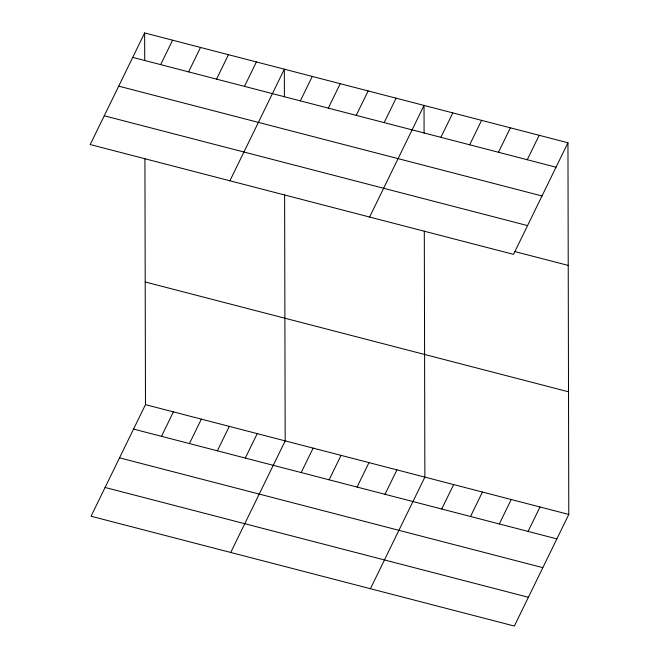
<?xml version="1.0" encoding="UTF-8"?>
<svg xmlns="http://www.w3.org/2000/svg" width="659" height="659" viewBox="0 0 659 659"><rect width="100%" height="100%" fill="white"/><g stroke="black" fill="none" stroke-linecap="round" stroke-linejoin="round"><path stroke-width="0.99" d="M144.642 32.95L90.217 144.552L513.518 254.366L567.951 142.764L144.642 32.95L144.708 60.546M160.664 64.631L172.584 40.199M188.606 71.88L200.517 47.448M216.539 79.129L228.459 54.697M244.481 86.378L256.4 61.938M229.909 180.788L284.334 69.187L284.4 96.782M144.922 158.613L145.482 404.634L91.049 516.236L514.358 626.05L568.783 514.448L567.951 142.764M300.356 100.868L312.275 76.436M161.496 436.324L173.416 411.883M328.297 108.117L340.209 83.685M189.438 443.573L201.357 419.132M356.231 115.366L368.15 90.934M217.379 450.814L229.291 426.381M384.172 122.615L396.092 98.183M245.313 458.063L257.232 433.63M369.6 217.025L424.025 105.424L424.091 133.027M230.741 552.473L285.174 440.879L284.614 194.858M440.896 137.327L452.815 112.895M301.188 472.561L313.107 448.128M469.678 144.799L481.597 120.358M329.129 479.81L341.049 455.369M498.459 152.262L510.379 127.83M357.071 487.059L368.982 462.618M527.249 159.733L539.169 135.293M385.004 494.299L396.924 469.867M370.432 588.709L424.866 477.116L424.305 231.095M441.728 509.02L453.647 484.579M470.518 516.483L482.429 492.051M499.3 523.954L511.219 499.514M528.081 531.418L540.001 506.985M132.723 57.382L556.031 167.197M118.694 86.148L542.003 195.962M104.246 115.786L527.546 225.6M514.63 251.516L568.223 265.42M145.202 281.978L568.511 391.792M145.482 404.634L568.783 514.448M133.563 429.075L556.871 538.889M119.534 457.84L542.843 567.654M105.078 487.471L528.386 597.285"/></g></svg>
